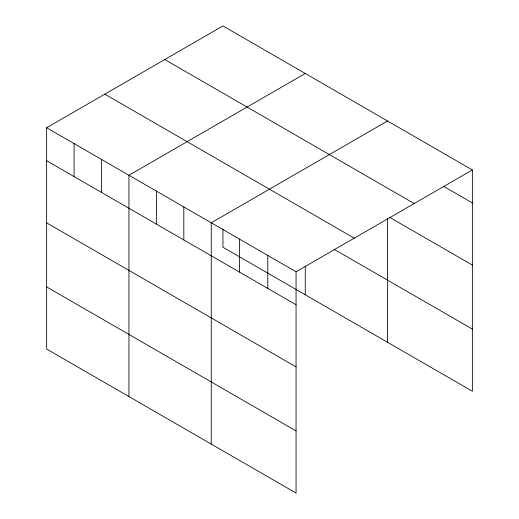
<?xml version="1.0" encoding="UTF-8"?>
<svg xmlns="http://www.w3.org/2000/svg" width="519" height="519" viewBox="0 0 519 519"><rect width="100%" height="100%" fill="white"/><g stroke="black" fill="none" stroke-linecap="round" stroke-linejoin="round"><path stroke-width="0.78" d="M46.632 127.745L296.057 271.748L296.057 493.05L46.632 349.047L46.632 127.745L222.943 25.95L472.368 169.953L472.368 391.255L222.943 247.252L222.943 228.931M305.256 73.471L128.946 175.266L128.946 396.568M387.563 120.992L211.252 222.787L211.252 444.089M296.057 271.748L472.368 169.953M444.102 186.626L472.368 202.948M164.763 59.542L414.181 203.545M389.633 217.325L472.368 265.092M104.819 94.153L354.237 238.156M334.061 249.269L472.368 329.117M46.632 160.741L296.057 304.744M46.632 222.878L296.057 366.881M46.632 286.903L296.057 430.906M387.563 218.531L387.563 342.3M305.256 266.098L305.256 294.773M267.791 255.426L267.791 288.421M239.519 239.103L239.519 272.099M183.817 206.945L183.817 239.94M156.381 191.102L156.381 224.098M101.503 159.424L101.503 192.419M74.068 143.581L74.068 176.577"/></g></svg>
